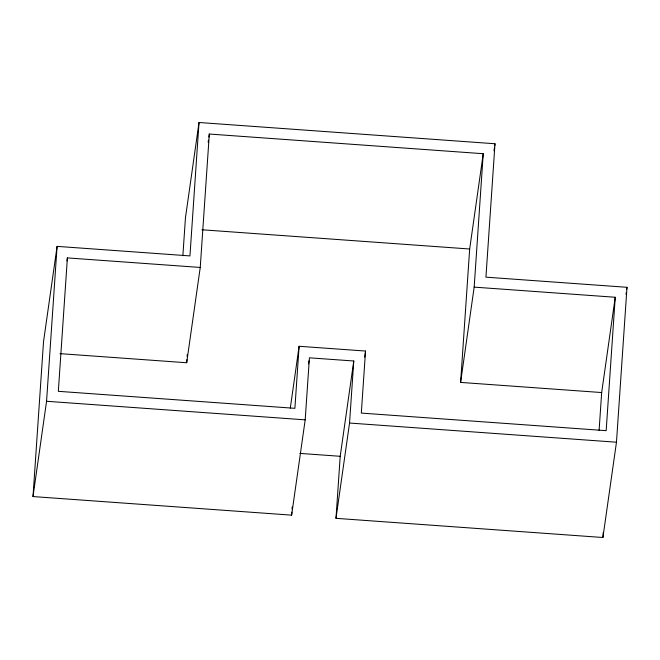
<?xml version="1.0" encoding="UTF-8"?>
<svg xmlns="http://www.w3.org/2000/svg" width="660" height="660" viewBox="0 0 660 660"><rect width="100%" height="100%" fill="white"/><g stroke="black" fill="none" stroke-linecap="round" stroke-linejoin="round"><path stroke-width="0.99" d="M33 496.567L43.527 341.665L57.09 246.37L189.948 255.915L199.015 122.496L495 143.756L485.933 277.167L627 287.298L616.473 442.208L602.91 537.504L335.989 518.331L340.205 456.291L353.768 361.003L309.408 357.819L305.192 419.851L291.629 515.146L33 496.567L46.563 401.28L57.09 246.37M474.169 287.125L483.236 153.714L209.319 134.038L200.244 267.448L67.394 257.911L58.328 391.322L294.888 408.317L299.104 346.277L365.533 351.046L361.309 413.086L606.169 430.666L615.236 297.256L474.169 287.125L460.606 382.412L601.672 392.551L615.236 297.256M182.869 255.758L185.452 217.792L199.015 122.496M59.969 353.644L186.681 362.744L186.895 359.667M187.102 356.582L187.242 354.536M291.629 515.146L291.835 512.094M292.042 509.041L292.182 507.012M335.989 518.331L349.544 423.043L353.768 361.003M460.606 382.412L469.672 249.001L483.236 153.714M599.09 430.518L601.672 392.551M602.91 537.504L603.256 532.372M66.965 260.956L67.394 257.911M208.164 142.148L208.453 140.118M208.882 137.082L209.319 134.038M186.681 362.744L200.244 267.448M290.301 408.111L299.104 346.277M308.542 363.899L308.971 360.855M364.666 357.126L365.533 351.046M493.993 150.851L494.422 147.815M494.711 145.786L495 143.756M625.993 294.401L626.282 292.372M626.711 289.327L627 287.298M201.91 229.771L469.672 249.001M46.563 401.28L305.192 419.851M349.544 423.043L616.473 442.208M299.879 453.395L340.205 456.291"/></g></svg>
